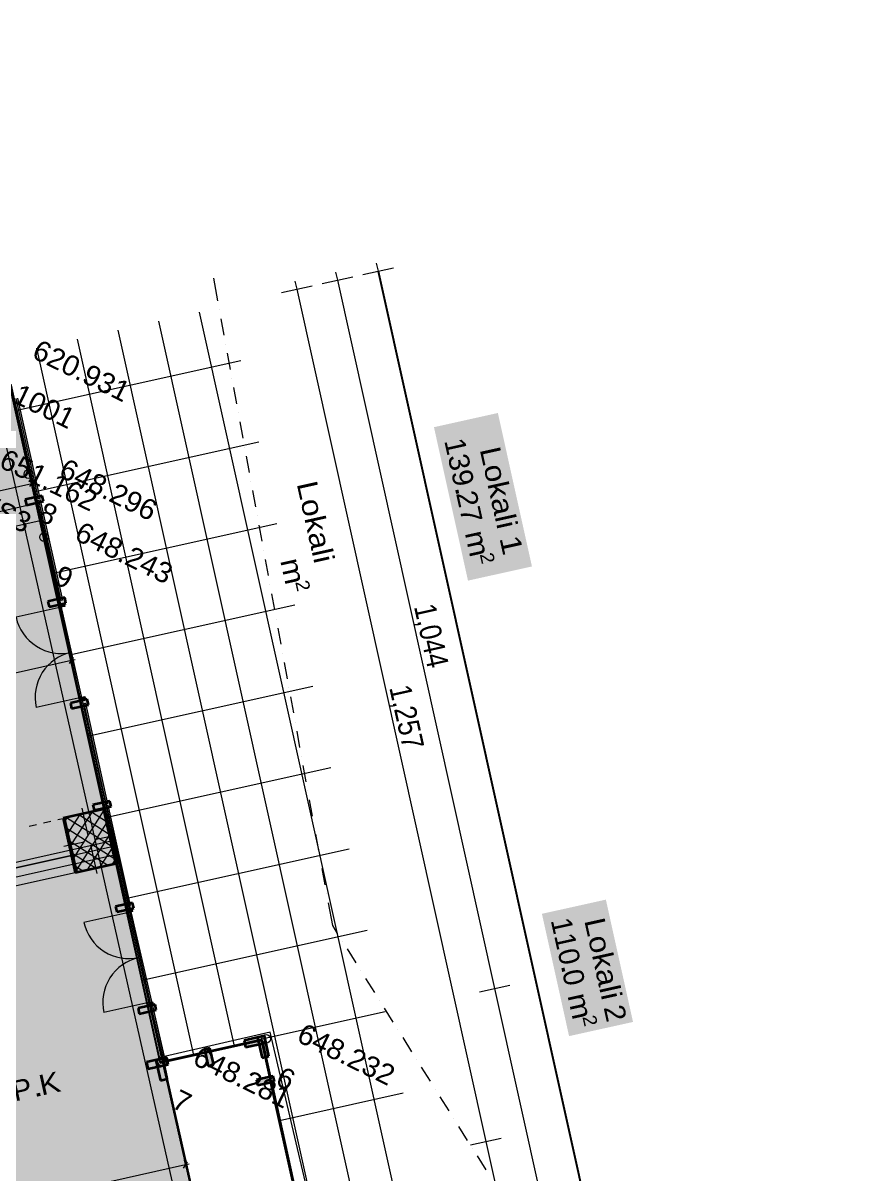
# Model space of a CAD drawing. Header units: centimetres. Extents: x -3681 to 2707, y -7074 to 1715.
# Drawn here: x 1245 to 2468, y -3120 to -1463 of the extents above; entities that cross this region are included whole.
import ezdxf

# ---------------------------------------------------------------- set-up
doc = ezdxf.new("R2010")
doc.units = ezdxf.units.CM
doc.layers.add('ekzek-perdhese', color=1, linetype='Continuous', lineweight=0)
for name, color, linetype, true_color in [('lokalet projekte', 7, 'Continuous', 0xa80f02), ('PDF_2D Drafting - General', 7, 'Continuous', 0x7f7f7f), ('PDF_A - Fill Zone', 7, 'Continuous', 0xa80f02), ('PDF_A - Muret', 7, 'Continuous', 0x7f7f7f), ('PDF_A - objekti 1 gjendja faktike', 7, 'Continuous', 0xa80f02), ('PDF_Annotation - Text', 7, 'Continuous', 0xa80f02), ('PDF_Dimensioning - General', 7, 'Continuous', 0x0077b0), ('PDF_Structural - Bearing', 7, 'Continuous', 0xfd8379)]:
    doc.layers.add(name, color=color, linetype=linetype, true_color=true_color)
for name, color, linetype in [('PDF_A - Dimensionimi', 7, 'Continuous'), ('PDF_A -Polyline', 7, 'Continuous'), ('PDF_Drawing & Figure', 7, 'Continuous'), ('PDF_Finish - Wall', 7, 'Continuous')]:
    doc.layers.add(name, color=color, linetype=linetype)
doc.styles.add('PDF Arial', font='arial.ttf')

# ---------------------------------------------------------------- blocks, each defined once
blk = doc.blocks.new('A$C513B364B')
blk.add_lwpolyline([(517.8, 2879), (3799.8, 2879)])
at = {"layer": 'PDF_2D Drafting - General', "color": 254, "lineweight": 0, "true_color": 0xe8e8e8}
for points in [[(600.6, 2325.5), (600.6, 2657.9)], [(720.6, 2325.5), (720.6, 2657.9)], [(840.6, 2325.5), (840.6, 2657.9)], [(960.6, 2325.5), (960.6, 2657.9)], [(1080.6, 2325.5), (1080.6, 2657.9)], [(1200.6, 2325.5), (1200.6, 2657.9)], [(1320.6, 2325.5), (1320.6, 2657.9)], [(1440.6, 2325.5), (1440.6, 2657.9)], [(1560.6, 2325.5), (1560.6, 2657.9)], [(1680.6, 2475.5), (1680.6, 2657.9)], [(519.5, 2614.6), (4099, 2614.6)], [(519.5, 2554.6), (4099, 2554.6)], [(519.5, 2494.6), (4099, 2494.6)], [(519.5, 2434.6), (1562.2, 2434.6)], [(519.5, 2374.6), (1562.2, 2374.6)]]:
    blk.add_lwpolyline(points, dxfattribs=at)
at = {"layer": 'PDF_2D Drafting - General', "color": 216, "lineweight": 25, "true_color": 0x800080}
for points in [[(1562.2, 2325.5), (1562.2, 2475.5)], [(1562.2, 2475.5), (3799.8, 2475.5)], [(517.8, 2325.5), (1562.2, 2325.5)]]:
    blk.add_lwpolyline(points, dxfattribs=at)
at = {"layer": 'PDF_2D Drafting - General', "color": 253, "lineweight": 20, "true_color": 0xaaaaaa}
for points in [[(1243.3, 2325.5), (517.8, 2325.5)], [(1243.3, 277), (1243.3, 2325.5)]]:
    blk.add_lwpolyline(points, dxfattribs=at)
at = {"layer": 'PDF_2D Drafting - General', "color": 254, "true_color": 0xe8e8e8, "transparency": 33554559}
blk.add_solid([(1243.3, 277), (517.8, 277), (1243.3, 2325.5), (517.8, 2325.5)], dxfattribs=at)
at = {"layer": 'PDF_Annotation - Text', "color": 254, "true_color": 0xcae6ff, "transparency": 33554559}
for points in [[(754.5, 2908.8), (754.5, 3003.1), (980.8, 2908.8), (980.8, 3003.1)], [(1472.1, 2908.8), (1472.1, 3003.1), (1652.5, 2908.8), (1652.5, 3003.1)]]:
    blk.add_solid(points, dxfattribs=at)
at = {"layer": 'PDF_Annotation - Text', "color": 2, "true_color": 0xe8e800, "transparency": 33554559}
blk.add_solid([(1588.7, 1581.8), (1431.5, 1581.8), (1588.7, 2175.2), (1431.5, 2175.2)], dxfattribs=at)
at = {"layer": 'PDF_Dimensioning - General', "lineweight": 18}
for points in [[(517.8, 2856.5), (517.8, 2901.5)], [(505.8, 2879), (517.8, 2879)], [(517.8, 2879), (3799.8, 2879)], [(517.8, 2796.5), (517.8, 2841.5)], [(1562.2, 2796.5), (1562.2, 2841.5)], [(505.8, 2819), (517.8, 2819)], [(517.8, 2819), (1562.2, 2819)], [(1562.2, 2819), (3799.8, 2819)], [(517.8, 2736.5), (517.8, 2781.5)], [(1774.7, 2736.5), (1774.7, 2781.5)], [(505.8, 2759), (517.8, 2759)], [(517.8, 2759), (1774.7, 2759)], [(1774.7, 2759), (2174.7, 2759)]]:
    blk.add_lwpolyline(points, dxfattribs=at)
at = {"layer": 'PDF_Finish - Wall', "lineweight": 35}
for points in [[(1587.1, 2480.5), (1557.1, 2480.5)], [(1557.1, 2480.5), (1557.1, 2470.5)], [(1567.1, 2480.5), (1557.1, 2480.5)], [(1557.1, 2480.5), (1557.1, 2450.5)], [(1557.1, 2470.5), (1587.1, 2470.5)], [(1567.1, 2450.5), (1567.1, 2480.5)], [(1587.1, 2470.5), (1587.1, 2480.5)], [(1624.4, 2480.5), (1616.4, 2480.5)], [(1616.4, 2480.5), (1616.4, 2455.5)], [(1624.4, 2455.5), (1624.4, 2480.5)], [(1616.4, 2455.5), (1624.4, 2455.5)], [(1557.1, 2450.5), (1567.1, 2450.5)], [(1557.1, 2400.2), (1557.1, 2392.2)], [(1582.1, 2400.2), (1557.1, 2400.2)], [(1557.1, 2392.2), (1582.1, 2392.2)], [(1582.1, 2392.2), (1582.1, 2400.2)], [(736.8, 2336.6), (728.8, 2336.6)], [(728.8, 2336.6), (728.8, 2311.6)], [(736.8, 2311.6), (736.8, 2336.6)], [(886.8, 2336.6), (878.8, 2336.6)], [(878.8, 2336.6), (878.8, 2311.6)], [(886.8, 2311.6), (886.8, 2336.6)], [(1036.8, 2336.6), (1028.8, 2336.6)], [(1028.8, 2336.6), (1028.8, 2311.6)], [(1036.8, 2311.6), (1036.8, 2336.6)], [(1186.8, 2336.6), (1178.8, 2336.6)], [(1178.8, 2336.6), (1178.8, 2311.6)], [(1186.8, 2311.6), (1186.8, 2336.6)], [(1336.8, 2336.6), (1328.8, 2336.6)], [(1328.8, 2336.6), (1328.8, 2311.6)], [(1336.8, 2311.6), (1336.8, 2336.6)], [(1486.8, 2336.6), (1478.8, 2336.6)], [(1478.8, 2336.6), (1478.8, 2311.6)], [(1486.8, 2311.6), (1486.8, 2336.6)], [(1557.1, 2336.6), (1557.1, 2306.6)], [(1567.1, 2336.6), (1557.1, 2336.6)], [(1567.1, 2306.6), (1567.1, 2336.6)], [(1557.1, 2330.5), (1557.1, 2320.5)], [(1587.1, 2330.5), (1557.1, 2330.5)], [(1557.1, 2320.5), (1587.1, 2320.5)], [(1587.1, 2320.5), (1587.1, 2330.5)], [(728.8, 2311.6), (736.8, 2311.6)], [(878.8, 2311.6), (886.8, 2311.6)], [(1028.8, 2311.6), (1036.8, 2311.6)], [(1178.8, 2311.6), (1186.8, 2311.6)], [(1328.8, 2311.6), (1336.8, 2311.6)], [(1478.8, 2311.6), (1486.8, 2311.6)], [(1557.1, 2306.6), (1567.1, 2306.6)]]:
    blk.add_lwpolyline(points, dxfattribs=at)
at = {"layer": 'PDF_Finish - Wall', "lineweight": 13}
for points in [[(1561.1, 2473.5), (1563.1, 2473.5)], [(1561.1, 2397.2), (1561.1, 2473.5)], [(1563.1, 2473.5), (1563.1, 2397.2)], [(1564.1, 2474.5), (1564.1, 2476.5)], [(1564.1, 2476.5), (1619.4, 2476.5)], [(1619.4, 2474.5), (1564.1, 2474.5)], [(1619.4, 2476.5), (1619.4, 2474.5)], [(1621.4, 2474.5), (1621.4, 2476.5)], [(1621.4, 2476.5), (1769.4, 2476.5)], [(1769.4, 2474.5), (1621.4, 2474.5)], [(1563.1, 2397.2), (1561.1, 2397.2)], [(1561.1, 2395.2), (1563.1, 2395.2)], [(1561.1, 2327.5), (1561.1, 2395.2)], [(1563.1, 2395.2), (1563.1, 2327.5)], [(583.8, 2332.6), (731.8, 2332.6)], [(731.8, 2330.6), (583.8, 2330.6)], [(731.8, 2332.6), (731.8, 2330.6)], [(733.8, 2330.6), (733.8, 2332.6)], [(733.8, 2332.6), (881.8, 2332.6)], [(881.8, 2330.6), (733.8, 2330.6)], [(881.8, 2332.6), (881.8, 2330.6)], [(1033.8, 2330.6), (1033.8, 2332.6)], [(1033.8, 2332.6), (1181.8, 2332.6)], [(1181.8, 2330.6), (1033.8, 2330.6)], [(1181.8, 2332.6), (1181.8, 2330.6)], [(1183.8, 2330.6), (1183.8, 2332.6)], [(1183.8, 2332.6), (1331.8, 2332.6)], [(1331.8, 2330.6), (1183.8, 2330.6)], [(1331.8, 2332.6), (1331.8, 2330.6)], [(1483.8, 2330.6), (1483.8, 2332.6)], [(1483.8, 2332.6), (1560.1, 2332.6)], [(1560.1, 2330.6), (1483.8, 2330.6)], [(1560.1, 2332.6), (1560.1, 2330.6)], [(1563.1, 2327.5), (1561.1, 2327.5)]]:
    blk.add_lwpolyline(points, dxfattribs=at)
at = {"layer": 'PDF_Finish - Wall', "color": 30, "lineweight": 18, "true_color": 0xff6600}
for points in [[(886.8, 2334.1), (891.3, 2334.1)], [(886.8, 2328.6), (886.8, 2334.1)], [(891.3, 2328.6), (886.8, 2328.6)], [(891.3, 2334.1), (891.3, 2328.6)], [(891.3, 2328.6), (891.3, 2262.1)], [(1024.3, 2328.6), (1024.3, 2334.1)], [(1024.3, 2334.1), (1028.8, 2334.1)], [(1024.3, 2328.6), (1024.3, 2262.1)], [(1028.8, 2328.6), (1024.3, 2328.6)], [(1028.8, 2334.1), (1028.8, 2328.6)], [(1336.8, 2334.1), (1341.3, 2334.1)], [(1336.8, 2328.6), (1336.8, 2334.1)], [(1341.3, 2328.6), (1336.8, 2328.6)], [(1341.3, 2334.1), (1341.3, 2328.6)], [(1341.3, 2328.6), (1341.3, 2262.1)], [(1474.3, 2328.6), (1474.3, 2334.1)], [(1474.3, 2334.1), (1478.8, 2334.1)], [(1474.3, 2328.6), (1474.3, 2262.1)], [(1478.8, 2328.6), (1474.3, 2328.6)], [(1478.8, 2334.1), (1478.8, 2328.6)]]:
    blk.add_lwpolyline(points, dxfattribs=at)
for centre, start, end in [((891.3, 2328.6), 269.9895, 0.0103), ((1024.3, 2328.6), 179.9897, 270.0106), ((1341.3, 2328.6), 269.9895, 0.0165), ((1474.3, 2328.6), 179.9919, 270.0125)]:
    blk.add_arc(centre, 66.5, start, end, dxfattribs=at)
at = {"layer": 'PDF_Finish - Wall', "color": 151, "true_color": 0x97cbff, "transparency": 33554559}
for points in [[(1557.1, 2480.5), (1587.1, 2480.5), (1557.1, 2470.5), (1587.1, 2470.5)], [(1557.1, 2480.5), (1567.1, 2480.5), (1557.1, 2450.5), (1567.1, 2450.5)], [(1616.4, 2480.5), (1624.4, 2480.5), (1616.4, 2455.5), (1624.4, 2455.5)], [(1557.1, 2392.2), (1557.1, 2400.2), (1582.1, 2392.2), (1582.1, 2400.2)], [(728.8, 2336.6), (736.8, 2336.6), (728.8, 2311.6), (736.8, 2311.6)], [(878.8, 2336.6), (886.8, 2336.6), (878.8, 2311.6), (886.8, 2311.6)], [(1028.8, 2336.6), (1036.8, 2336.6), (1028.8, 2311.6), (1036.8, 2311.6)], [(1178.8, 2336.6), (1186.8, 2336.6), (1178.8, 2311.6), (1186.8, 2311.6)], [(1328.8, 2336.6), (1336.8, 2336.6), (1328.8, 2311.6), (1336.8, 2311.6)], [(1478.8, 2336.6), (1486.8, 2336.6), (1478.8, 2311.6), (1486.8, 2311.6)], [(1567.1, 2336.6), (1567.1, 2306.6), (1557.1, 2336.6), (1557.1, 2306.6)], [(886.8, 2334.1), (891.3, 2334.1), (886.8, 2328.6), (891.3, 2328.6)], [(1028.8, 2328.6), (1024.3, 2328.6), (1028.8, 2334.1), (1024.3, 2334.1)], [(1336.8, 2334.1), (1341.3, 2334.1), (1336.8, 2328.6), (1341.3, 2328.6)], [(1478.8, 2328.6), (1474.3, 2328.6), (1478.8, 2334.1), (1474.3, 2334.1)], [(1557.1, 2320.5), (1557.1, 2330.5), (1587.1, 2320.5), (1587.1, 2330.5)]]:
    blk.add_solid(points, dxfattribs=at)
at = {"layer": 'PDF_Finish - Wall', "color": 7, "true_color": 0xe0f5ff, "transparency": 33554559}
for points in [[(1561.1, 2473.5), (1563.1, 2473.5), (1561.1, 2397.2), (1563.1, 2397.2)], [(1619.4, 2476.5), (1619.4, 2474.5), (1564.1, 2476.5), (1564.1, 2474.5)], [(1769.4, 2476.5), (1769.4, 2474.5), (1621.4, 2476.5), (1621.4, 2474.5)], [(1561.1, 2395.2), (1563.1, 2395.2), (1561.1, 2327.5), (1563.1, 2327.5)], [(731.8, 2332.6), (731.8, 2330.6), (583.8, 2332.6), (583.8, 2330.6)], [(881.8, 2332.6), (881.8, 2330.6), (733.8, 2332.6), (733.8, 2330.6)], [(1181.8, 2332.6), (1181.8, 2330.6), (1033.8, 2332.6), (1033.8, 2330.6)], [(1331.8, 2332.6), (1331.8, 2330.6), (1183.8, 2332.6), (1183.8, 2330.6)], [(1560.1, 2332.6), (1560.1, 2330.6), (1483.8, 2332.6), (1483.8, 2330.6)]]:
    blk.add_solid(points, dxfattribs=at)
at = {"layer": 'PDF_Structural - Bearing', "lineweight": 13}
for points in [[(1188.3, 2270.5), (1243.4, 2325.5)], [(1188.3, 2288.9), (1225, 2325.5)], [(1188.3, 2307.2), (1206.6, 2325.5)], [(1250, 2265.5), (1190, 2325.5)], [(1201.7, 2265.5), (1261.8, 2325.5)], [(1268.3, 2265.6), (1208.4, 2325.5)], [(1268.3, 2283.9), (1226.7, 2325.5)], [(1268.3, 2302.3), (1245.1, 2325.5)], [(1268.3, 2320.7), (1263.5, 2325.5)], [(1231.6, 2265.5), (1188.3, 2308.8)], [(1220.1, 2265.5), (1268.3, 2313.7)], [(1213.2, 2265.5), (1188.3, 2290.4)], [(1238.5, 2265.5), (1268.3, 2295.3)], [(1194.8, 2265.5), (1188.3, 2272)], [(1256.9, 2265.5), (1268.3, 2276.9)]]:
    blk.add_lwpolyline(points, dxfattribs=at)
at = {"layer": 'PDF_Structural - Bearing', "color": 14, "lineweight": 35, "true_color": 0xa80f02}
for points in [[(1268.3, 2325.5), (1188.3, 2325.5)], [(1188.3, 2325.5), (1188.3, 2265.5)], [(1268.3, 2265.5), (1268.3, 2325.5)], [(1188.3, 2265.5), (1268.3, 2265.5)]]:
    blk.add_lwpolyline(points, dxfattribs=at)
at = {"layer": 'PDF_Structural - Bearing', "color": 1, "lineweight": 0}
for points in [[(1228.3, 2303.5), (1228.3, 2333.5)], [(1220.3, 2295.5), (1180.3, 2295.5)], [(1228.3, 2295.5), (1228.3, 2295.5)], [(1228.3, 2287.5), (1228.3, 2257.5)], [(1236.3, 2295.5), (1276.3, 2295.5)]]:
    blk.add_lwpolyline(points, dxfattribs=at)
at = {"layer": 'PDF_Structural - Bearing', "color": 7, "lineweight": 18}
for points in [[(1243.3, 2265.5), (1243.3, 1753.1)], [(1268.3, 1753.1), (1268.3, 2265.5)]]:
    blk.add_lwpolyline(points, dxfattribs=at)
at = {"layer": 'PDF_Structural - Bearing', "color": 7, "true_color": 0xffffff, "transparency": 33554559}
blk.add_solid([(1268.3, 2325.5), (1268.3, 2265.5), (1188.3, 2325.5), (1188.3, 2265.5)], dxfattribs=at)
at = {"layer": 'PDF_Structural - Bearing', "color": 7, "transparency": 33554559}
blk.add_solid([(1243.3, 1753.1), (1243.3, 2265.5), (1268.3, 1753.1), (1268.3, 2265.5)], dxfattribs=at)
at = {"layer": 'PDF_Annotation - Text', "attachment_point": 7, "style": 'PDF Arial'}
for s, insert, char_height in [('\\W1.112277;Lokali', (799.9, 2965.7), 29.452), ('\\W1.191871;1', (930.6, 2966.2), 29.452), ('\\W1.112277;Lokali', (1494.5, 2965.7), 29.452), ('\\W1.016485;2', (1622.9, 2966.2), 29.452), ('\\W1.016485;2', (947.5, 2933.5), 19.438), ('\\W1.016485;2', (1629.6, 2933.5), 19.438), ('\\W1.014953;139', (776.7, 2918.5), 29.452), ('\\W1.004443;27', (854.3, 2919.1), 29.452), ('\\W1.085362;m', (912.9, 2919.1), 29.452), ('\\W0.992348;110', (1483.8, 2918.6), 29.452), ('\\W0.998045;0', (1559.9, 2918.6), 29.452), ('\\W1.085362;m', (1595, 2919.1), 29.452), ('\\W1.366693;.', (844.7, 2919.1), 29.452), ('\\W1.366693;.', (1549.6, 2919.1), 29.452), ('\\W1.112277;Lokali', (791, 2697.7), 29.452), ('\\W1.016485;2', (928.7, 2665.4), 19.438), ('\\W1.085362;m', (894.1, 2651), 29.452)]:
    blk.add_mtext(s, dxfattribs=dict(at, insert=insert, char_height=char_height))
at = {"layer": 'PDF_Annotation - Text', "color": 7, "char_height": 29.452, "attachment_point": 7, "rotation": 90, "style": 'PDF Arial'}
for s, insert in [('\\W1.092561;K', (1571.5, 2148.6)), ('\\W1.366693;.', (1571.5, 2136.9)), ('\\W1.006632;P', (1571.5, 2109.5))]:
    blk.add_mtext(s, dxfattribs=dict(at, insert=insert))
at = {"layer": 'PDF_Dimensioning - General', "char_height": 31.237, "attachment_point": 7, "style": 'PDF Arial'}
for s, insert in [('\\W0.848888;1,044', (1000.4, 2818.8)), ('\\W0.856231;1,257', (1106.6, 2758.8))]:
    blk.add_mtext(s, dxfattribs=dict(at, insert=insert))

msp = doc.modelspace()

# ---------------------------------------------------------------- hatches: boundary and pattern name
at = {"layer": 'PDF_A - Fill Zone', "true_color": 0xeaeaff, "transparency": 33554559}
msp.add_hatch(color=7, dxfattribs=at).paths.add_polyline_path([(-616.5, -3096.8), (-381.8, -3044.1), (1375.4, -2649.8), (1488.9, -3155.5), (-177.3, -3529.4), (-132, -3731.2), (-457.8, -3804.2)])

# ---------------------------------------------------------------- linework, layer by layer
at = {"layer": 'ekzek-perdhese', "flags": 128}
msp.add_lwpolyline([(-1159.9, -2465.3), (-976.5, -3258.4), (-519.9, -3744.8), (-2887.9, -4303.4), (-2456.4, -6162.6), (2117.1, -5110.7), (1600.9, -2915.5), (1448.8, -2950.5), (1216.1, -1939.8), (-778.1, -2382.4)], close=True, dxfattribs=at)
at = {"layer": 'PDF_A - Dimensionimi', "lineweight": 0}
for points in [[(1259.3, -2132.2), (1256.2, -2118.5)], [(139.9, -2376.2), (1257.8, -2125.4)], [(1254.9, -2129.8), (1260.6, -2120.9)], [(1257.8, -2125.4), (1263.2, -2124.1)], [(60.5, -2661.5), (1314.9, -2380)], [(1312.1, -2384.5), (1317.7, -2375.6)], [(1316.4, -2386.9), (1313.4, -2373.2)], [(1314.9, -2380), (1320.4, -2378.8)], [(1479, -3106.6), (-200.4, -3483.4)], [(1476.1, -3111), (1481.8, -3102.1)], [(1477.4, -3099.7), (1480.5, -3113.4)], [(1484.5, -3105.3), (1479, -3106.6)]]:
    msp.add_lwpolyline(points, dxfattribs=at)
at = {"layer": 'PDF_A - Fill Zone', "color": 7, "true_color": 0xe0f0ff, "transparency": 33554559}
msp.add_solid([(1267, -2166.7), (136.9, -2420.3), (1109, -1462.6), (-21.1, -1716.2)], dxfattribs=at)
at = {"layer": 'PDF_A - Fill Zone', "color": 7, "true_color": 0xeaeaff, "transparency": 33554559}
msp.add_solid([(1375.4, -2649.8), (108.8, -2934), (1267, -2166.7), (0.4, -2450.9)], dxfattribs=at)
at = {"layer": 'PDF_A - Muret', "color": 7, "lineweight": 0}
for points in [[(1264.3, -2154.5), (146.4, -2405.3)], [(1269.8, -2178.9), (1264.3, -2154.5)], [(15.3, -2460.4), (1269.8, -2178.9)], [(1374.2, -2639.8), (118.8, -2921.5)], [(1378.6, -2659.4), (1374.2, -2639.8)], [(-614.3, -3106.5), (1378.6, -2659.4)]]:
    msp.add_lwpolyline(points, dxfattribs=at)
at = {"layer": 'PDF_A - Muret', "color": 254, "true_color": 0xcccccc, "transparency": 33554559}
for points in [[(-9.1, -2465.8), (-14.6, -2441.4), (1269.8, -2178.9), (1264.3, -2154.5)], [(-614.3, -3106.5), (-618.7, -3087), (1378.6, -2659.4), (1374.2, -2639.8)]]:
    msp.add_solid(points, dxfattribs=at)
at = {"layer": 'PDF_A - objekti 1 gjendja faktike', "color": 104, "lineweight": 0, "true_color": 0x029e21}
for points in [[(1519.4, -1829.7), (1525.4, -1862.5)], [(1527.8, -1875.5), (1527.8, -1875.5)], [(1530.2, -1888.6), (1534.5, -1912)], [(1536.9, -1925), (1536.9, -1925)], [(1539.2, -1938), (1543.6, -1961.4)], [(1545.9, -1974.4), (1545.9, -1974.4)], [(1548.3, -1987.5), (1552.6, -2010.9)], [(1555, -2023.9), (1555, -2023.9)], [(1557.4, -2036.9), (1561.7, -2060.3)], [(1564.1, -2073.4), (1564.1, -2073.4)], [(1566.5, -2086.4), (1570.8, -2109.8)], [(1573.2, -2122.8), (1573.2, -2122.8)], [(1575.6, -2135.8), (1579.9, -2159.2)], [(1582.3, -2172.3), (1582.3, -2172.3)], [(1584.7, -2185.3), (1589, -2208.7)], [(1591.4, -2221.7), (1591.4, -2221.7)], [(1593.8, -2234.7), (1598.1, -2258.1)], [(1600.5, -2271.2), (1600.5, -2271.2)], [(1602.9, -2284.2), (1607.2, -2307.6)], [(1609.6, -2320.6), (1609.6, -2320.6)], [(1611.9, -2333.6), (1616.2, -2357)], [(1618.6, -2370.1), (1618.6, -2370.1)], [(1621, -2383.1), (1625.3, -2406.5)], [(1627.7, -2419.5), (1627.7, -2419.5)], [(1630.1, -2432.5), (1634.4, -2455.9)], [(1636.8, -2469), (1636.8, -2469)], [(1639.2, -2482), (1643.5, -2505.4)], [(1645.9, -2518.4), (1645.9, -2518.4)], [(1648.3, -2531.4), (1652.6, -2554.8)], [(1655, -2567.9), (1655, -2567.9)], [(1657.4, -2580.9), (1661.7, -2604.3)], [(1664.1, -2617.3), (1664.1, -2617.3)], [(1666.5, -2630.3), (1670.8, -2653.8)], [(1673.2, -2666.8), (1673.2, -2666.8)], [(1675.5, -2679.8), (1679.9, -2703.2)], [(1682.2, -2716.2), (1682.2, -2716.2)], [(1684.6, -2729.2), (1690.7, -2762)]]:
    msp.add_lwpolyline(points, dxfattribs=at)
at = {"layer": 'PDF_A - objekti 1 gjendja faktike', "color": 7, "lineweight": 0}
msp.add_lwpolyline([(1218.1, -1939.3), (1906.3, -4995.2)], dxfattribs=at)
at = {"layer": 'PDF_A - objekti 1 gjendja faktike', "lineweight": 0}
for points in [[(2003.9, -5428.5), (1233.8, -2017.8)], [(1209.4, -2023.3), (1974, -5409.6)], [(1363.8, -2593.9), (1305.3, -2607.1)], [(1381.5, -2672), (1363.8, -2593.9)], [(1305.3, -2607.1), (1322.9, -2685.2)], [(1322.9, -2685.2), (1381.5, -2672)]]:
    msp.add_lwpolyline(points, dxfattribs=at)
at = {"layer": 'PDF_A - objekti 1 gjendja faktike', "color": 254, "lineweight": 0, "true_color": 0xe8e8e8}
for points in [[(1252.8, -2111.9), (1252.8, -2111.9)], [(1275.4, -2202.9), (1275.4, -2202.9)], [(1595.4, -2924.9), (1595.4, -2924.9)], [(1445.4, -2957.8), (1445.4, -2957.8)]]:
    msp.add_lwpolyline(points, dxfattribs=at)
at = {"layer": 'PDF_A - objekti 1 gjendja faktike', "color": 8, "lineweight": 0, "true_color": 0x7f7f7f}
for points in [[(1690.7, -2762), (1697.6, -2773.2)], [(1704.7, -2784.4), (1704.7, -2784.4)], [(1711.7, -2795.6), (1724.4, -2815.7)], [(1731.4, -2826.9), (1731.4, -2826.9)], [(1738.5, -2838.1), (1751.1, -2858.3)], [(1758.2, -2869.5), (1758.2, -2869.5)], [(1765.2, -2880.7), (1777.9, -2900.9)], [(1784.9, -2912.1), (1784.9, -2912.1)], [(1791.9, -2923.3), (1804.6, -2943.5)], [(1811.6, -2954.7), (1811.6, -2954.7)], [(1818.7, -2965.9), (1831.3, -2986.1)], [(1838.4, -2997.3), (1838.4, -2997.3)], [(1845.4, -3008.5), (1858.1, -3028.6)], [(1865.1, -3039.8), (1865.1, -3039.8)], [(1872.2, -3051), (1884.8, -3071.2)], [(1891.9, -3082.4), (1891.9, -3082.4)], [(1898.9, -3093.6), (1911.6, -3113.8)]]:
    msp.add_lwpolyline(points, dxfattribs=at)
at = {"layer": 'PDF_A - objekti 1 gjendja faktike', "color": 254, "lineweight": 0, "true_color": 0xe8e8e8}
for centre in [(1252.8, -2111.9), (1595.4, -2924.9), (1445.4, -2957.8)]:
    msp.add_circle(centre, 6.25, dxfattribs=at)
msp.add_ellipse((1275.4, -2202.9), major_axis=(-6.25, 0), ratio=0.999432, dxfattribs=at)
at = {"layer": 'PDF_A -Polyline', "lineweight": 0}
for points in [[(1254, -2618.6), (1264.4, -2616.3)], [(1274.7, -2614), (1285, -2611.7)], [(1295.4, -2609.4), (1305.3, -2607.1)]]:
    msp.add_lwpolyline(points, dxfattribs=at)
at = {"layer": 'PDF_Drawing & Figure', "lineweight": 0}
msp.add_lwpolyline([(1905.9, -4994.4), (1215.2, -1935.9)], dxfattribs=at)

# ---------------------------------------------------------------- block references
at = {"layer": 'lokalet projekte', "rotation": 282.5151196354649}
msp.add_blockref('A$C513B364B', (-1166.3, -1938.2), dxfattribs=at)

# ---------------------------------------------------------------- texts
at = {"layer": 'PDF_A - objekti 1 gjendja faktike', "color": 30, "true_color": 0xff6600, "char_height": 29.456, "attachment_point": 7, "rotation": 333.9, "style": 'PDF Arial'}
for s, insert in [('\\W1.001025;620.931', (1255.9, -1944)), ('\\W1.001433;1001', (1228, -2007.8)), ('\\W1.001152;651.162', (1208.5, -2101.4)), ('\\W1.000518;FS3', (1179.5, -2165))]:
    msp.add_mtext(s, dxfattribs=dict(at, insert=insert))
at = {"layer": 'PDF_A - objekti 1 gjendja faktike', "color": 254, "true_color": 0xe8e8e8, "char_height": 29.456, "attachment_point": 7, "rotation": 333.9, "style": 'PDF Arial'}
for s, insert in [('\\W1.000924;648.296', (1294.6, -2115.1)), ('\\W1.001941;8', (1264.2, -2177.6)), ('\\W1.000924;648.243', (1317.3, -2206.1)), ('\\W1.001389;9', (1286.9, -2268.7)), ('\\W1.001152;648.232', (1637.2, -2928.1)), ('\\W1.001025;648.281', (1487.3, -2961)), ('\\W0.999457;6', (1606.7, -2990.6)), ('\\W1.001018;7', (1457.4, -3023.1))]:
    msp.add_mtext(s, dxfattribs=dict(at, insert=insert))

doc.saveas('drawing.dxf')
